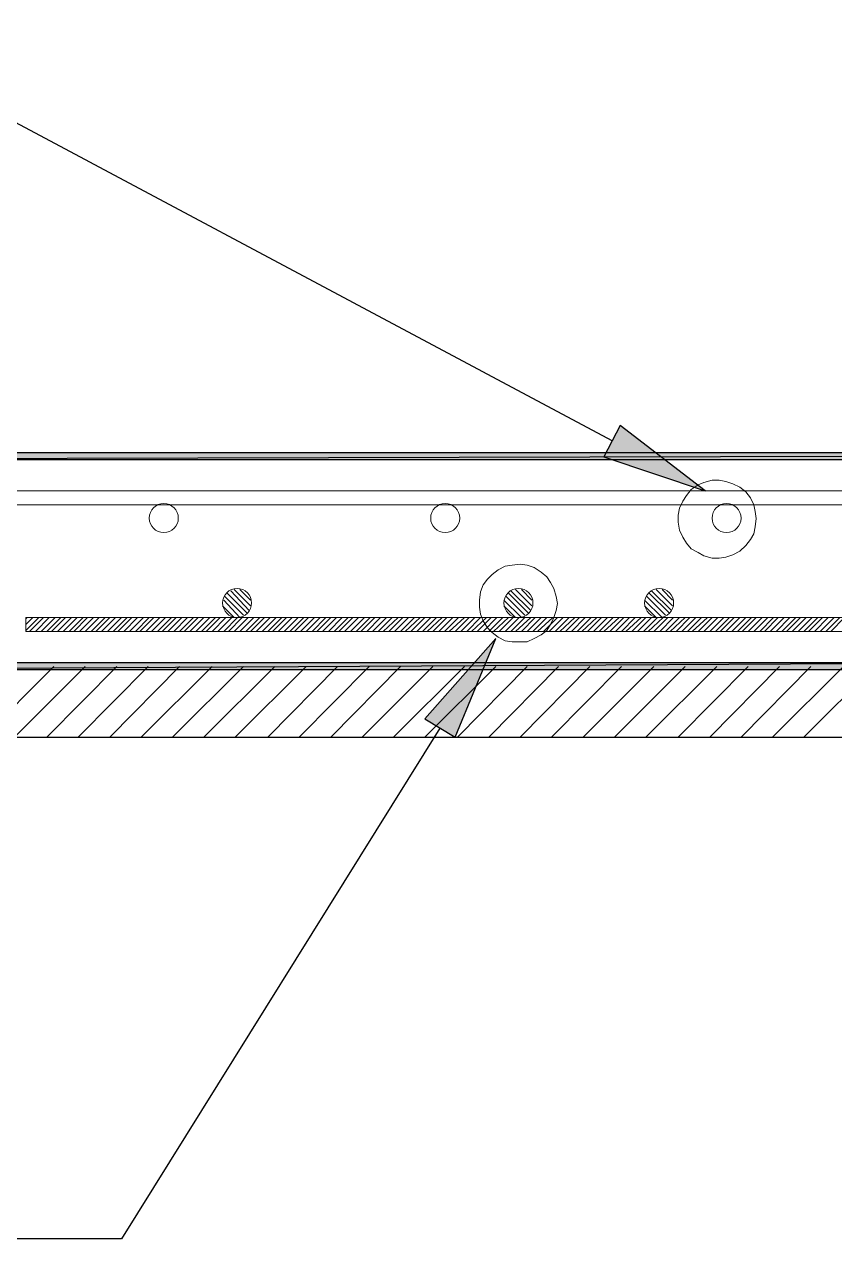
# Model space of a CAD drawing. Header units: metres. Extents: x 2.9 to 42.8, y 1.7 to 28.7.
# Drawn here: x 23.568 to 24.798, y 25.696 to 27.538 of the extents above; entities that cross this region are included whole.
import ezdxf

# ---------------------------------------------------------------- set-up
doc = ezdxf.new("R2010")
doc.units = ezdxf.units.M
for name, color, linetype in [('MAGENTA', 6, 'Continuous'), ('NEGRO', 7, 'Continuous'), ('RELLENO_NEGRO', 7, 'Continuous'), ('ROJO', 1, 'Continuous')]:
    doc.layers.add(name, color=color, linetype=linetype)
for name, color, linetype, true_color in [('RELLENO_RGB_221_221_110', 7, 'Continuous', 0xdddd6e), ('RGB_221_221_110', 7, 'Continuous', 0xdddd6e), ('RGB_255_223_127', 7, 'Continuous', 0xffdf7f)]:
    doc.layers.add(name, color=color, linetype=linetype, true_color=true_color)

msp = doc.modelspace()

# ---------------------------------------------------------------- hatches: boundary and pattern name
at = {"layer": 'RELLENO_NEGRO'}
h = msp.add_hatch(color=256, dxfattribs=at)
h.dxf.hatch_style = 1
h.paths.add_polyline_path([(24.4475, 26.8817), (24.601, 26.8305), (24.4722, 26.9293), (24.4475, 26.8817)])
h = msp.add_hatch(color=256, dxfattribs=at)
h.dxf.hatch_style = 1
h.paths.add_polyline_path([(24.2217, 26.4566), (24.2835, 26.6065), (24.1759, 26.4848), (24.2217, 26.4566)])
at = {"layer": 'RELLENO_RGB_221_221_110'}
h = msp.add_hatch(color=256, dxfattribs=at)
h.dxf.hatch_style = 1
h.paths.add_polyline_path([(27.2009, 26.8781), (27.2009, 26.8887), (23.0382, 26.8781), (27.2009, 26.8781)])
h.paths.add_polyline_path([(27.2009, 26.8887), (23.0382, 26.8781), (23.0382, 26.8887), (27.2009, 26.8887)])
h = msp.add_hatch(color=256, dxfattribs=at)
h.dxf.hatch_style = 1
h.paths.add_polyline_path([(23.0505, 26.5695), (23.0505, 26.5589), (25.0102, 26.5695), (23.0505, 26.5695)])
h.paths.add_polyline_path([(23.0505, 26.5589), (25.0102, 26.5695), (24.9996, 26.5589), (23.0505, 26.5589)])
h.paths.add_polyline_path([(25.0102, 26.5695), (24.9996, 26.5589), (25.0102, 25.9309), (25.0102, 26.5695)])
h.paths.add_polyline_path([(24.9996, 26.5589), (25.0102, 25.9309), (24.9996, 25.9203), (24.9996, 26.5589)])
h.paths.add_polyline_path([(25.0102, 25.9309), (24.9996, 25.9203), (25.3206, 25.9309), (25.0102, 25.9309)])
h.paths.add_polyline_path([(24.9996, 25.9203), (25.3206, 25.9309), (25.3312, 25.9203), (24.9996, 25.9203)])
h.paths.add_polyline_path([(25.3206, 25.9309), (25.3312, 25.9203), (25.3206, 26.5712), (25.3206, 25.9309)])
h.paths.add_polyline_path([(25.3312, 25.9203), (25.3206, 26.5712), (25.3312, 26.5606), (25.3312, 25.9203)])
h.paths.add_polyline_path([(25.3206, 26.5712), (25.3312, 26.5606), (27.215, 26.5712), (25.3206, 26.5712)])
h.paths.add_polyline_path([(25.3312, 26.5606), (27.215, 26.5712), (27.215, 26.5606), (25.3312, 26.5606)])

# ---------------------------------------------------------------- linework, layer by layer
at = {"layer": 'MAGENTA', "lineweight": 15}
for points in [[(23.913, 26.6603), (23.9126, 26.6647), (23.9113, 26.6689), (23.9093, 26.6726), (23.9066, 26.6759), (23.9033, 26.6786), (23.8996, 26.6806), (23.8954, 26.6819), (23.891, 26.6823), (23.8866, 26.6819), (23.8824, 26.6806), (23.8787, 26.6786), (23.8754, 26.6759), (23.8727, 26.6726), (23.8707, 26.6689), (23.8694, 26.6647), (23.8689, 26.6603), (23.8694, 26.6559), (23.8707, 26.6517), (23.8727, 26.648), (23.8754, 26.6447), (23.8787, 26.642), (23.8824, 26.64), (23.8866, 26.6387), (23.891, 26.6383), (23.8954, 26.6387), (23.8996, 26.64), (23.9033, 26.642), (23.9066, 26.6447), (23.9093, 26.648), (23.9113, 26.6517), (23.9126, 26.6559)], [(24.3399, 26.6603), (24.3395, 26.6647), (24.3382, 26.6689), (24.3361, 26.6726), (24.3334, 26.6759), (24.3302, 26.6786), (24.3264, 26.6806), (24.3223, 26.6819), (24.3179, 26.6823), (24.3134, 26.6819), (24.3093, 26.6806), (24.3055, 26.6786), (24.3023, 26.6759), (24.2996, 26.6726), (24.2975, 26.6689), (24.2963, 26.6647), (24.2958, 26.6603), (24.2963, 26.6559), (24.2975, 26.6517), (24.2996, 26.648), (24.3023, 26.6447), (24.3055, 26.642), (24.3093, 26.64), (24.3134, 26.6387), (24.3179, 26.6383), (24.3223, 26.6387), (24.3264, 26.64), (24.3302, 26.642), (24.3334, 26.6447), (24.3361, 26.648), (24.3382, 26.6517), (24.3395, 26.6559)], [(24.5533, 26.6603), (24.5529, 26.6647), (24.5516, 26.6689), (24.5496, 26.6726), (24.5469, 26.6759), (24.5436, 26.6786), (24.5399, 26.6806), (24.5357, 26.6819), (24.5313, 26.6823), (24.5268, 26.6819), (24.5227, 26.6806), (24.519, 26.6786), (24.5157, 26.6759), (24.513, 26.6726), (24.511, 26.6689), (24.5097, 26.6647), (24.5092, 26.6603), (24.5097, 26.6559), (24.511, 26.6517), (24.513, 26.648), (24.5157, 26.6447), (24.519, 26.642), (24.5227, 26.64), (24.5268, 26.6387), (24.5313, 26.6383), (24.5357, 26.6387), (24.5399, 26.64), (24.5436, 26.642), (24.5469, 26.6447), (24.5496, 26.648), (24.5516, 26.6517), (24.5529, 26.6559)], [(26.7705, 26.6383), (26.7705, 26.6171), (23.5708, 26.6171), (23.5708, 26.6383)]]:
    msp.add_lwpolyline(points, close=True, dxfattribs=at)
at = {"layer": 'MAGENTA', "lineweight": -3}
for points in [[(23.8725, 26.67), (23.9007, 26.6418)], [(23.876, 26.6753), (23.906, 26.6453)], [(23.8813, 26.6788), (23.9095, 26.6488)], [(23.8866, 26.6806), (23.9113, 26.6559)], [(23.8954, 26.6806), (23.9113, 26.6647)], [(24.2993, 26.67), (24.3276, 26.6418)], [(24.3029, 26.6753), (24.3328, 26.6453)], [(24.3064, 26.6788), (24.3364, 26.6488)], [(24.3134, 26.6806), (24.3381, 26.6559)], [(24.3223, 26.6806), (24.3381, 26.6647)], [(24.5128, 26.67), (24.541, 26.6418)], [(24.5163, 26.6753), (24.5463, 26.6453)], [(24.5198, 26.6788), (24.5498, 26.6488)], [(24.5269, 26.6806), (24.5516, 26.6559)], [(24.5357, 26.6806), (24.5516, 26.6647)], [(23.8689, 26.6559), (23.8866, 26.6383)], [(23.8707, 26.6647), (23.8954, 26.6383)], [(24.2958, 26.6647), (24.3223, 26.6383)], [(24.2958, 26.6559), (24.3134, 26.6383)], [(24.5092, 26.6647), (24.5357, 26.6383)], [(24.5092, 26.6559), (24.5269, 26.6383)], [(23.5903, 26.6383), (23.5708, 26.6188)], [(23.5814, 26.6383), (23.5708, 26.6277)], [(23.5726, 26.6383), (23.5708, 26.6365)], [(23.5973, 26.6383), (23.5761, 26.6171)], [(23.6061, 26.6383), (23.585, 26.6171)], [(23.6149, 26.6383), (23.5938, 26.6171)], [(23.6238, 26.6383), (23.6026, 26.6171)], [(23.6308, 26.6383), (23.6097, 26.6171)], [(23.6396, 26.6383), (23.6185, 26.6171)], [(23.6485, 26.6383), (23.6273, 26.6171)], [(23.6573, 26.6383), (23.6361, 26.6171)], [(23.6643, 26.6383), (23.6432, 26.6171)], [(23.6732, 26.6383), (23.652, 26.6171)], [(23.682, 26.6383), (23.6608, 26.6171)], [(23.6908, 26.6383), (23.6696, 26.6171)], [(23.6978, 26.6383), (23.6767, 26.6171)], [(23.7067, 26.6383), (23.6855, 26.6171)], [(23.7155, 26.6383), (23.6943, 26.6171)], [(23.7243, 26.6383), (23.7031, 26.6171)], [(23.7314, 26.6383), (23.7102, 26.6171)], [(23.7402, 26.6383), (23.719, 26.6171)], [(23.749, 26.6383), (23.7278, 26.6171)], [(23.7578, 26.6383), (23.7367, 26.6171)], [(23.7649, 26.6383), (23.7437, 26.6171)], [(23.7737, 26.6383), (23.7525, 26.6171)], [(23.7825, 26.6383), (23.7613, 26.6171)], [(23.7913, 26.6383), (23.7702, 26.6171)], [(23.7984, 26.6383), (23.7772, 26.6171)], [(23.8072, 26.6383), (23.786, 26.6171)], [(23.816, 26.6383), (23.7949, 26.6171)], [(23.8248, 26.6383), (23.8037, 26.6171)], [(23.8319, 26.6383), (23.8107, 26.6171)], [(23.8407, 26.6383), (23.8196, 26.6171)], [(23.8495, 26.6383), (23.8284, 26.6171)], [(23.8584, 26.6383), (23.8372, 26.6171)], [(23.8654, 26.6383), (23.8443, 26.6171)], [(23.8742, 26.6383), (23.8531, 26.6171)], [(23.8831, 26.6383), (23.8619, 26.6171)], [(23.8919, 26.6383), (23.8707, 26.6171)], [(23.8989, 26.6383), (23.8778, 26.6171)], [(23.9078, 26.6383), (23.8866, 26.6171)], [(23.9166, 26.6383), (23.8954, 26.6171)], [(23.9254, 26.6383), (23.9042, 26.6171)], [(23.9324, 26.6383), (23.9113, 26.6171)], [(23.9413, 26.6383), (23.9201, 26.6171)], [(23.9501, 26.6383), (23.9289, 26.6171)], [(23.9589, 26.6383), (23.9377, 26.6171)], [(23.966, 26.6383), (23.9448, 26.6171)], [(23.9748, 26.6383), (23.9536, 26.6171)], [(23.9836, 26.6383), (23.9624, 26.6171)], [(23.9924, 26.6383), (23.9712, 26.6171)], [(23.9995, 26.6383), (23.9783, 26.6171)], [(24.0083, 26.6383), (23.9871, 26.6171)], [(24.0171, 26.6383), (23.9959, 26.6171)], [(24.0259, 26.6383), (24.0048, 26.6171)], [(24.033, 26.6383), (24.0118, 26.6171)], [(24.0418, 26.6383), (24.0206, 26.6171)], [(24.0506, 26.6383), (24.0295, 26.6171)], [(24.0594, 26.6383), (24.0383, 26.6171)], [(24.0665, 26.6383), (24.0453, 26.6171)], [(24.0753, 26.6383), (24.0542, 26.6171)], [(24.0841, 26.6383), (24.063, 26.6171)], [(24.093, 26.6383), (24.0718, 26.6171)], [(24.1, 26.6383), (24.0788, 26.6171)], [(24.1088, 26.6383), (24.0877, 26.6171)], [(24.1177, 26.6383), (24.0965, 26.6171)], [(24.1265, 26.6383), (24.1053, 26.6171)], [(24.1353, 26.6383), (24.1124, 26.6171)], [(24.1423, 26.6383), (24.1212, 26.6171)], [(24.1512, 26.6383), (24.13, 26.6171)], [(24.16, 26.6383), (24.1388, 26.6171)], [(24.1688, 26.6383), (24.1459, 26.6171)], [(24.1759, 26.6383), (24.1547, 26.6171)], [(24.1847, 26.6383), (24.1635, 26.6171)], [(24.1935, 26.6383), (24.1723, 26.6171)], [(24.2023, 26.6383), (24.1794, 26.6171)], [(24.2094, 26.6383), (24.1882, 26.6171)], [(24.2182, 26.6383), (24.197, 26.6171)], [(24.227, 26.6383), (24.2058, 26.6171)], [(24.2358, 26.6383), (24.2129, 26.6171)], [(24.2429, 26.6383), (24.2217, 26.6171)], [(24.2517, 26.6383), (24.2305, 26.6171)], [(24.2605, 26.6383), (24.2394, 26.6171)], [(24.2693, 26.6383), (24.2464, 26.6171)], [(24.2764, 26.6383), (24.2552, 26.6171)], [(24.2852, 26.6383), (24.2641, 26.6171)], [(24.294, 26.6383), (24.2729, 26.6171)], [(24.3029, 26.6383), (24.2799, 26.6171)], [(24.3099, 26.6383), (24.2887, 26.6171)], [(24.3187, 26.6383), (24.2976, 26.6171)], [(24.3276, 26.6383), (24.3064, 26.6171)], [(24.3364, 26.6383), (24.3134, 26.6171)], [(24.3434, 26.6383), (24.3223, 26.6171)], [(24.3522, 26.6383), (24.3311, 26.6171)], [(24.3611, 26.6383), (24.3399, 26.6171)], [(24.3699, 26.6383), (24.347, 26.6171)], [(24.3769, 26.6383), (24.3558, 26.6171)], [(24.3858, 26.6383), (24.3646, 26.6171)], [(24.3946, 26.6383), (24.3734, 26.6171)], [(24.4034, 26.6383), (24.3805, 26.6171)], [(24.4105, 26.6383), (24.3893, 26.6171)], [(24.4193, 26.6383), (24.3981, 26.6171)], [(24.4281, 26.6383), (24.4069, 26.6171)], [(24.4369, 26.6383), (24.414, 26.6171)], [(24.444, 26.6383), (24.4228, 26.6171)], [(24.4528, 26.6383), (24.4316, 26.6171)], [(24.4616, 26.6383), (24.4404, 26.6171)], [(24.4704, 26.6383), (24.4475, 26.6171)], [(24.4775, 26.6383), (24.4563, 26.6171)], [(24.4863, 26.6383), (24.4651, 26.6171)], [(24.4951, 26.6383), (24.474, 26.6171)], [(24.5039, 26.6383), (24.481, 26.6171)], [(24.511, 26.6383), (24.4898, 26.6171)], [(24.5198, 26.6383), (24.4987, 26.6171)], [(24.5286, 26.6383), (24.5075, 26.6171)], [(24.5375, 26.6383), (24.5145, 26.6171)], [(24.5445, 26.6383), (24.5233, 26.6171)], [(24.5533, 26.6383), (24.5322, 26.6171)], [(24.5622, 26.6383), (24.541, 26.6171)], [(24.571, 26.6383), (24.548, 26.6171)], [(24.578, 26.6383), (24.5569, 26.6171)], [(24.5868, 26.6383), (24.5657, 26.6171)], [(24.5957, 26.6383), (24.5745, 26.6171)], [(24.6045, 26.6383), (24.5816, 26.6171)], [(24.6115, 26.6383), (24.5904, 26.6171)], [(24.6204, 26.6383), (24.5992, 26.6171)], [(24.6292, 26.6383), (24.608, 26.6171)], [(24.638, 26.6383), (24.6168, 26.6171)], [(24.6451, 26.6383), (24.6239, 26.6171)], [(24.6539, 26.6383), (24.6327, 26.6171)], [(24.6627, 26.6383), (24.6415, 26.6171)], [(24.6715, 26.6383), (24.6503, 26.6171)], [(24.6786, 26.6383), (24.6574, 26.6171)], [(24.6874, 26.6383), (24.6662, 26.6171)], [(24.6962, 26.6383), (24.675, 26.6171)], [(24.705, 26.6383), (24.6839, 26.6171)], [(24.7121, 26.6383), (24.6909, 26.6171)], [(24.7209, 26.6383), (24.6997, 26.6171)], [(24.7297, 26.6383), (24.7086, 26.6171)], [(24.7385, 26.6383), (24.7174, 26.6171)], [(24.7456, 26.6383), (24.7244, 26.6171)], [(24.7544, 26.6383), (24.7333, 26.6171)], [(24.7632, 26.6383), (24.7421, 26.6171)], [(24.7721, 26.6383), (24.7509, 26.6171)], [(24.7791, 26.6383), (24.7579, 26.6171)], [(24.7879, 26.6383), (24.7668, 26.6171)], [(24.7968, 26.6383), (24.7756, 26.6171)], [(24.8056, 26.6383), (24.7844, 26.6171)], [(24.8126, 26.6383), (24.7915, 26.6171)]]:
    msp.add_lwpolyline(points, dxfattribs=at)
at = {"layer": 'NEGRO', "lineweight": -3}
for points in [[(24.4598, 26.9064), (23.2745, 27.5378), (22.9941, 27.5378)], [(24.1988, 26.4707), (23.7155, 25.6963), (23.435, 25.6963)]]:
    msp.add_lwpolyline(points, dxfattribs=at)
for points in [[(24.4475, 26.8817), (24.601, 26.8305), (24.4722, 26.9293)], [(24.2217, 26.4566), (24.2835, 26.6065), (24.1759, 26.4848)]]:
    msp.add_lwpolyline(points, close=True, dxfattribs=at)
at = {"layer": 'RGB_221_221_110', "lineweight": -3}
for points in [[(27.2009, 26.8781), (27.2009, 26.8887), (23.0382, 26.8781)], [(27.2009, 26.8887), (23.0382, 26.8781), (23.0382, 26.8887)], [(23.0505, 26.5695), (23.0505, 26.5589), (25.0102, 26.5695)], [(23.0505, 26.5589), (25.0102, 26.5695), (24.9996, 26.5589)]]:
    msp.add_lwpolyline(points, close=True, dxfattribs=at)
for points in [[(23.5056, 26.4566), (23.6132, 26.5642)], [(23.5532, 26.4566), (23.6608, 26.5642)], [(23.6026, 26.4566), (23.7084, 26.5642)], [(23.6502, 26.4566), (23.7561, 26.5642)], [(23.6978, 26.4566), (23.8037, 26.5642)], [(23.7455, 26.4566), (23.8531, 26.5642)], [(23.7931, 26.4566), (23.9007, 26.5642)], [(23.8407, 26.4566), (23.9483, 26.5642)], [(23.8883, 26.4566), (23.9959, 26.5642)], [(23.9377, 26.4566), (24.0436, 26.5642)], [(23.9854, 26.4566), (24.0912, 26.5642)], [(24.033, 26.4566), (24.1388, 26.5642)], [(24.0806, 26.4566), (24.1882, 26.5642)], [(24.1282, 26.4566), (24.2358, 26.5642)], [(24.1759, 26.4566), (24.2835, 26.5642)], [(24.2253, 26.4566), (24.3311, 26.5642)], [(24.2729, 26.4566), (24.3787, 26.5642)], [(24.3205, 26.4566), (24.4263, 26.5642)], [(24.3681, 26.4566), (24.474, 26.5642)], [(24.4158, 26.4566), (24.5233, 26.5642)], [(24.4634, 26.4566), (24.571, 26.5642)], [(24.511, 26.4566), (24.6186, 26.5642)], [(24.5604, 26.4566), (24.6662, 26.5642)], [(24.608, 26.4566), (24.7138, 26.5642)], [(24.6556, 26.4566), (24.7615, 26.5642)], [(24.7033, 26.4566), (24.8109, 26.5642)], [(24.7509, 26.4566), (24.8585, 26.5642)], [(23.0505, 26.4566), (24.9043, 26.4566), (24.9043, 25.8163), (25.437, 25.8163), (25.437, 26.4566), (27.215, 26.4566)]]:
    msp.add_lwpolyline(points, dxfattribs=at)
at = {"layer": 'RGB_255_223_127', "lineweight": 15}
for points in [[(24.6786, 26.7882), (24.6768, 26.7988), (24.675, 26.8093), (24.6697, 26.8199), (24.6627, 26.8287), (24.6539, 26.8358), (24.6433, 26.8411), (24.6327, 26.8446), (24.6221, 26.8464), (24.6115, 26.8464), (24.5992, 26.8429), (24.5904, 26.8393), (24.5798, 26.8323), (24.5727, 26.8235), (24.5674, 26.8146), (24.5622, 26.8041), (24.5604, 26.7935), (24.5604, 26.7829), (24.5622, 26.7705), (24.5674, 26.76), (24.5727, 26.7511), (24.5798, 26.7423), (24.5904, 26.737), (24.5992, 26.7317), (24.6115, 26.7282), (24.6221, 26.7282), (24.6327, 26.73), (24.6433, 26.7335), (24.6539, 26.7388), (24.6627, 26.7476), (24.6697, 26.7564), (24.675, 26.7653), (24.6768, 26.7758)], [(24.3769, 26.6594), (24.3752, 26.67), (24.3717, 26.6823), (24.3664, 26.6912), (24.3611, 26.7), (24.3522, 26.707), (24.3417, 26.7141), (24.3311, 26.7176), (24.3205, 26.7194), (24.3082, 26.7176), (24.2976, 26.7159), (24.287, 26.7106), (24.2782, 26.7035), (24.2711, 26.6965), (24.2641, 26.6876), (24.2605, 26.6771), (24.2588, 26.6647), (24.2588, 26.6541), (24.2605, 26.6435), (24.2641, 26.633), (24.2711, 26.6224), (24.2782, 26.6153), (24.287, 26.6083), (24.2976, 26.603), (24.3082, 26.6012), (24.3205, 26.6012), (24.3311, 26.6012), (24.3417, 26.6065), (24.3522, 26.6118), (24.3611, 26.6188), (24.3664, 26.6277), (24.3717, 26.6383), (24.3752, 26.6488)]]:
    msp.add_lwpolyline(points, close=True, dxfattribs=at)
at = {"layer": 'ROJO', "lineweight": 15}
for points in [[(23.0382, 26.8305), (27.2009, 26.8305)], [(27.2009, 26.8093), (23.0382, 26.8093)]]:
    msp.add_lwpolyline(points, dxfattribs=at)
for points in [[(23.8019, 26.7891), (23.8015, 26.7935), (23.8002, 26.7976), (23.7982, 26.8014), (23.7955, 26.8047), (23.7922, 26.8073), (23.7885, 26.8094), (23.7843, 26.8107), (23.7799, 26.8111), (23.7754, 26.8107), (23.7713, 26.8094), (23.7675, 26.8073), (23.7643, 26.8047), (23.7616, 26.8014), (23.7596, 26.7976), (23.7583, 26.7935), (23.7578, 26.7891), (23.7583, 26.7846), (23.7596, 26.7805), (23.7616, 26.7767), (23.7643, 26.7735), (23.7675, 26.7708), (23.7713, 26.7687), (23.7754, 26.7675), (23.7799, 26.767), (23.7843, 26.7675), (23.7885, 26.7687), (23.7922, 26.7708), (23.7955, 26.7735), (23.7982, 26.7767), (23.8002, 26.7805), (23.8015, 26.7846)], [(24.2288, 26.7891), (24.2283, 26.7935), (24.227, 26.7976), (24.225, 26.8014), (24.2223, 26.8047), (24.2191, 26.8073), (24.2153, 26.8094), (24.2112, 26.8107), (24.2067, 26.8111), (24.2023, 26.8107), (24.1981, 26.8094), (24.1944, 26.8073), (24.1911, 26.8047), (24.1884, 26.8014), (24.1864, 26.7976), (24.1851, 26.7935), (24.1847, 26.7891), (24.1851, 26.7846), (24.1864, 26.7805), (24.1884, 26.7767), (24.1911, 26.7735), (24.1944, 26.7708), (24.1981, 26.7687), (24.2023, 26.7675), (24.2067, 26.767), (24.2112, 26.7675), (24.2153, 26.7687), (24.2191, 26.7708), (24.2223, 26.7735), (24.225, 26.7767), (24.227, 26.7805), (24.2283, 26.7846)], [(24.6556, 26.7891), (24.6552, 26.7935), (24.6539, 26.7976), (24.6519, 26.8014), (24.6492, 26.8047), (24.6459, 26.8073), (24.6422, 26.8094), (24.638, 26.8107), (24.6336, 26.8111), (24.6291, 26.8107), (24.625, 26.8094), (24.6213, 26.8073), (24.618, 26.8047), (24.6153, 26.8014), (24.6133, 26.7976), (24.612, 26.7935), (24.6115, 26.7891), (24.612, 26.7846), (24.6133, 26.7805), (24.6153, 26.7767), (24.618, 26.7735), (24.6213, 26.7708), (24.625, 26.7687), (24.6291, 26.7675), (24.6336, 26.767), (24.638, 26.7675), (24.6422, 26.7687), (24.6459, 26.7708), (24.6492, 26.7735), (24.6519, 26.7767), (24.6539, 26.7805), (24.6552, 26.7846)]]:
    msp.add_lwpolyline(points, close=True, dxfattribs=at)

doc.saveas('drawing.dxf')
